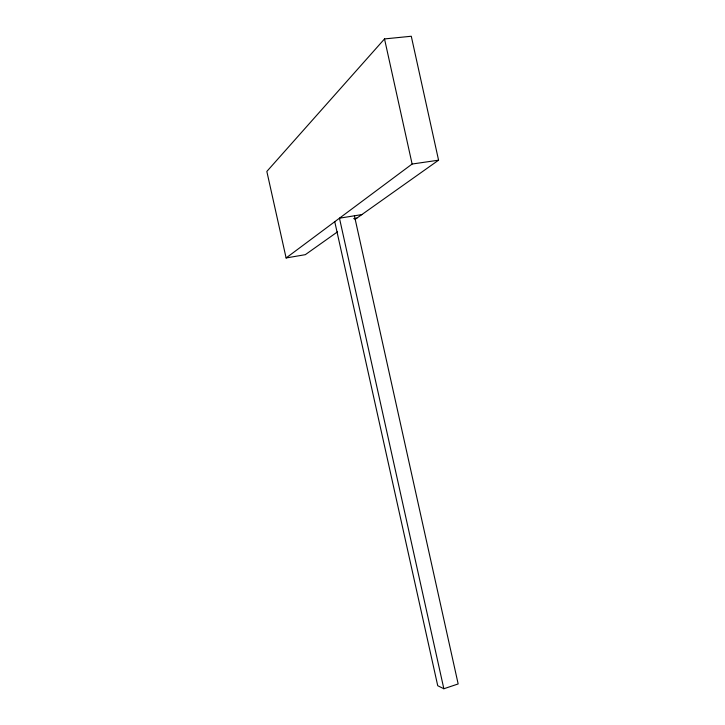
<?xml version="1.0" encoding="UTF-8"?>
<svg xmlns="http://www.w3.org/2000/svg" width="725" height="725" viewBox="0 0 725 725"><rect width="100%" height="100%" fill="white"/><g stroke="black" fill="none" stroke-linecap="round" stroke-linejoin="round"><path stroke-width="1.09" d="M355.005 219.439L438.571 160.189L411.283 36.25L384.522 38.923L266.836 171.444L286.112 257.964L305.316 254.674L337.524 231.837M286.112 257.964L412.117 164.031L438.571 160.189M334.751 221.696L437.728 685.714L443.854 688.75L458.164 683.947L354.416 215.787M353.709 218.642L356.845 218.134M361.838 214.6L339.463 218.189L443.854 688.75M384.522 38.923L412.117 164.031"/></g></svg>
